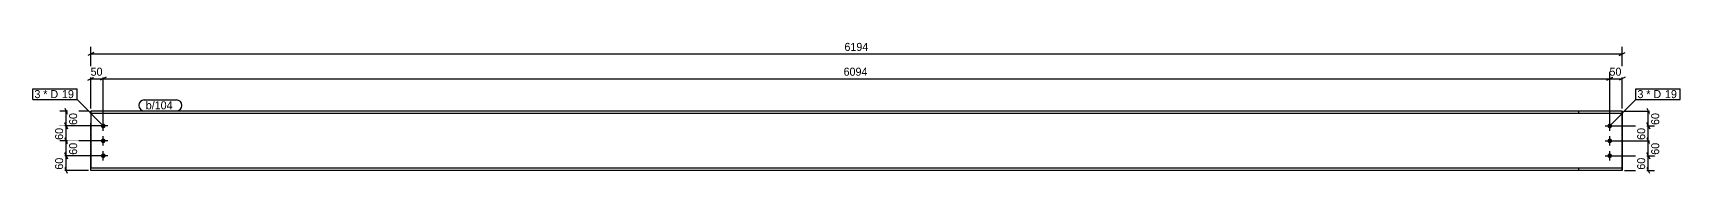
# Model space of a CAD drawing. Header units: millimetres. Extents: x 32 to 18085, y 32 to 565.
# Drawn here: x 11422 to 18085, y 32 to 565 of the extents above; entities that cross this region are included whole.
import ezdxf

# ---------------------------------------------------------------- set-up
doc = ezdxf.new("R2010")
doc.units = ezdxf.units.MM
doc.linetypes.add('DXK_LINE_DOT4', pattern=[0.9408, 0.4704, -0.4704])
doc.styles.add('Comic Sans MS', font='COMIC.TTF', dxfattribs={"height": 0.2})

msp = doc.modelspace()

# ---------------------------------------------------------------- hatches: boundary and pattern name
at = {"linetype": 'Continuous'}
for points in [[(11696.5, 224, -1), (11715.5, 224, -1)], [(17790.8, 224, -1), (17809.8, 224, -1)], [(11696.5, 164, -1), (11715.5, 164, -1)], [(17790.8, 164, -1), (17809.8, 164, -1)], [(11696.5, 104, -1), (11715.5, 104, -1)], [(17790.8, 104, -1), (17809.8, 104, -1)]]:
    msp.add_hatch(color=3, dxfattribs=at).paths.add_polyline_path(points)

# ---------------------------------------------------------------- linework, layer by layer
at = {"color": 8, "linetype": 'Continuous'}
for p, q in [((11656, 294), (11656, 542.4)), ((17850.3, 294), (17850.3, 542.4)), ((11668, 520), (11644, 508)), ((11656, 514), (17850.3, 514)), ((17838.3, 508), (17862.3, 520)), ((11644, 408), (11668, 420)), ((11656, 294), (11656, 442.4)), ((11656, 414), (11706, 414)), ((11718, 420), (11694, 408)), ((11718, 420), (11694, 408)), ((11706, 234), (11706, 442.4)), ((11706, 234), (11706, 442.4)), ((17788.3, 408), (17812.3, 420)), ((17800.3, 234), (17800.3, 442.4)), ((17800.3, 414), (17850.3, 414)), ((17862.3, 420), (17838.3, 408)), ((17850.3, 294), (17850.3, 442.4)), ((11646, 284), (11530.4, 284)), ((11550, 296), (11562, 272)), ((11556, 224), (11556, 284)), ((17860.3, 284), (17984.4, 284)), ((17950, 296), (17962, 272)), ((17956, 224), (17956, 284)), ((11696, 224), (11530.4, 224)), ((11562, 212), (11550, 236)), ((17810.3, 224), (17984.4, 224)), ((17962, 212), (17950, 236)), ((11696, 164), (11527.6, 164)), ((11562, 152), (11550, 176)), ((17810.3, 164), (17981.6, 164)), ((17962, 152), (17950, 176)), ((11696, 104), (11530.4, 104)), ((11562, 92), (11550, 116)), ((17810.3, 104), (17984.4, 104)), ((17962, 92), (17950, 116)), ((11646, 44), (11527.6, 44)), ((11562, 32), (11550, 56)), ((17860.3, 44), (17981.6, 44)), ((17962, 32), (17950, 56))]:
    msp.add_line(p, q, dxfattribs=at)
at = {"color": 7, "linetype": 'Continuous'}
for p, q in [((17850.3, 284), (11656, 284)), ((11656, 284), (11656, 274.2)), ((17850.3, 274.2), (11656, 274.2)), ((11656, 274.2), (11656, 53.8)), ((17850.3, 284), (17850.3, 274.2)), ((17850.3, 274.2), (17850.3, 53.8)), ((17850.3, 53.8), (11656, 53.8)), ((11656, 44), (11656, 53.8)), ((17850.3, 44), (11656, 44)), ((17850.3, 53.8), (17850.3, 44))]:
    msp.add_line(p, q, dxfattribs=at)
at = {"color": 7, "linetype": 'DXK_LINE_DOT4'}
for p, q in [((11656, 274.2), (11656, 284)), ((17675, 274.2), (17675, 284)), ((17850.3, 274.2), (17850.3, 284)), ((17850.3, 53.8), (17850.3, 274.2)), ((11656, 53.8), (11656, 236)), ((11656, 44), (11656, 53.8)), ((17675, 44), (17675, 53.8)), ((17850.3, 44), (17850.3, 53.8))]:
    msp.add_line(p, q, dxfattribs=at)
at = {"color": 3, "linetype": 'Continuous'}
for p, q in [((11725, 224), (11687, 224)), ((11706, 205), (11706, 243)), ((17781.3, 224), (17819.3, 224)), ((17800.3, 205), (17800.3, 243)), ((11725, 164), (11687, 164)), ((11706, 145), (11706, 183)), ((17781.3, 164), (17819.3, 164)), ((17800.3, 145), (17800.3, 183)), ((11725, 104), (11687, 104)), ((11706, 85), (11706, 123)), ((17781.3, 104), (17819.3, 104)), ((17800.3, 85), (17800.3, 123))]:
    msp.add_line(p, q, dxfattribs=at)

# ---------------------------------------------------------------- wipeouts: each hides what was drawn before it
at = {"color": 0}
for points in [[(11453.7, 336.1), (11453.7, 368.1), (11427.6, 368.1), (11427.6, 336.1)], [(17938.4, 336.1), (17938.4, 368.1), (17912.4, 368.1), (17912.4, 336.1)]]:
    msp.add_wipeout(points, dxfattribs=at)

# ---------------------------------------------------------------- next in the draw order: wipeouts: each hides what was drawn before it
for points in [[(14808.3, 520), (14808.3, 564.8), (14698, 564.8), (14698, 520)], [(17857.8, 420), (17857.8, 464.8), (17792.8, 464.8), (17792.8, 420)], [(11453.7, 336.1), (11453.7, 368.1), (11427.6, 368.1), (11427.6, 336.1)], [(17938.4, 336.1), (17938.4, 368.1), (17912.4, 368.1), (17912.4, 336.1)], [(11606.8, 286.5), (11562, 286.5), (11562, 221.5), (11606.8, 221.5)], [(11996.5, 291), (11996.5, 323), (11878, 323), (11878, 291)], [(18006.8, 286.5), (17962, 286.5), (17962, 221.5), (18006.8, 221.5)]]:
    msp.add_wipeout(points, dxfattribs=at)

# ---------------------------------------------------------------- next in the draw order: linework, layer by layer
at = {"color": 8, "linetype": 'Continuous'}
for p, q in [((11706, 414), (17800.3, 414)), ((17788.3, 408), (17812.3, 420)), ((17800.3, 234), (17800.3, 442.4)), ((11696, 224), (11527.6, 224)), ((11550, 236), (11562, 212)), ((11556, 164), (11556, 224)), ((17810.3, 224), (17981.6, 224)), ((17950, 236), (17962, 212)), ((17956, 164), (17956, 224))]:
    msp.add_line(p, q, dxfattribs=at)
at = {"color": 7, "linetype": 'Continuous'}
for p, q in [((11421.6, 330.1), (11421.6, 374.1)), ((17906.4, 330.1), (17906.4, 374.1))]:
    msp.add_line(p, q, dxfattribs=at)

# ---------------------------------------------------------------- next in the draw order: texts
at = {"color": 3, "style": 'Comic Sans MS'}
for s, p in [('6194', (14704.4, 526.4)), ('50', (17799.2, 426.4))]:
    msp.add_text(s, height=32.38, dxfattribs=at).set_placement(p)
for p in [(11600.4, 227.9), (18000.4, 227.9)]:
    msp.add_text('60', height=32.38, rotation=90.00021, dxfattribs=at).set_placement(p)

# ---------------------------------------------------------------- next in the draw order: wipeouts: each hides what was drawn before it
at = {"color": 0}
for points in [[(11529.5, 336.1), (11529.5, 368.1), (11463.3, 368.1), (11463.3, 336.1)], [(18014.2, 336.1), (18014.2, 368.1), (17948, 368.1), (17948, 336.1)], [(11996.5, 291), (11996.5, 323), (11878, 323), (11878, 291)]]:
    msp.add_wipeout(points, dxfattribs=at)

# ---------------------------------------------------------------- next in the draw order: linework, layer by layer
at = {"color": 7, "linetype": 'Continuous'}
for p, q in [((11872, 329), (12002.5, 329)), ((11872, 285), (12002.5, 285))]:
    msp.add_line(p, q, dxfattribs=at)
for centre, start, end in [((11872, 307), 90, 270), ((12002.5, 307), 270, 90)]:
    msp.add_arc(centre, 22, start, end, dxfattribs=at)

# ---------------------------------------------------------------- next in the draw order: texts
at = {"color": 3, "style": 'Comic Sans MS'}
msp.add_text('b/104', height=32.38, dxfattribs=at).set_placement((11878, 291))

# ---------------------------------------------------------------- next in the draw order: wipeouts: each hides what was drawn before it
at = {"color": 0}
for points in [[(11713.5, 420), (11713.5, 464.8), (11648.5, 464.8), (11648.5, 420)], [(14811.7, 420), (14811.7, 464.8), (14694.6, 464.8), (14694.6, 420)], [(11529.5, 336.1), (11529.5, 368.1), (11463.3, 368.1), (11463.3, 336.1)], [(18014.2, 336.1), (18014.2, 368.1), (17948, 368.1), (17948, 336.1)], [(11550, 226.5), (11505.2, 226.5), (11505.2, 161.5), (11550, 161.5)], [(17950, 226.5), (17905.2, 226.5), (17905.2, 161.5), (17950, 161.5)]]:
    msp.add_wipeout(points, dxfattribs=at)

# ---------------------------------------------------------------- next in the draw order: linework, layer by layer
at = {"color": 7, "linetype": 'Continuous'}
msp.add_line((17800.3, 224), (17906.4, 330.1), dxfattribs=at)
at = {"color": 8, "linetype": 'Continuous'}
for p, q in [((11696, 164), (11530.4, 164)), ((11550, 176), (11562, 152)), ((11556, 104), (11556, 164)), ((17810.3, 164), (17984.4, 164)), ((17950, 176), (17962, 152)), ((17956, 104), (17956, 164))]:
    msp.add_line(p, q, dxfattribs=at)

# ---------------------------------------------------------------- next in the draw order: texts
at = {"color": 3, "style": 'Comic Sans MS'}
for s, height, p in [('50', 32.38, (11654.9, 426.4)), ('6094', 32.38, (14701, 426.4)), ('3', 32.4, (11427.6, 336.1)), ('3', 32.4, (17912.4, 336.1))]:
    msp.add_text(s, height=height, dxfattribs=at).set_placement(p)
for p in [(11543.6, 167.9), (17943.6, 167.9)]:
    msp.add_text('60', height=32.38, rotation=90.00021, dxfattribs=at).set_placement(p)

# ---------------------------------------------------------------- next in the draw order: wipeouts: each hides what was drawn before it
at = {"color": 0}
for points in [[(11584.3, 336.1), (11584.3, 368.1), (11539.1, 368.1), (11539.1, 336.1)], [(18069.1, 336.1), (18069.1, 368.1), (18023.8, 368.1), (18023.8, 336.1)]]:
    msp.add_wipeout(points, dxfattribs=at)

# ---------------------------------------------------------------- next in the draw order: wipeouts: each hides what was drawn before it
for points in [[(11584.3, 336.1), (11584.3, 368.1), (11539.1, 368.1), (11539.1, 336.1)], [(18069.1, 336.1), (18069.1, 368.1), (18023.8, 368.1), (18023.8, 336.1)], [(11606.8, 166.5), (11562, 166.5), (11562, 101.5), (11606.8, 101.5)], [(18006.8, 166.5), (17962, 166.5), (17962, 101.5), (18006.8, 101.5)]]:
    msp.add_wipeout(points, dxfattribs=at)

# ---------------------------------------------------------------- next in the draw order: linework, layer by layer
at = {"color": 7, "linetype": 'Continuous'}
for p, q in [((11421.6, 374.1), (11599.9, 374.1)), ((11599.9, 330.1), (11599.9, 374.1)), ((17906.4, 374.1), (18084.7, 374.1)), ((18084.7, 330.1), (18084.7, 374.1)), ((11421.6, 330.1), (11599.9, 330.1)), ((11706, 224), (11599.9, 330.1)), ((17906.4, 330.1), (18084.7, 330.1))]:
    msp.add_line(p, q, dxfattribs=at)
at = {"color": 8, "linetype": 'Continuous'}
for p, q in [((11696, 104), (11527.6, 104)), ((11550, 116), (11562, 92)), ((11556, 44), (11556, 104)), ((17810.3, 104), (17981.6, 104)), ((17950, 116), (17962, 92)), ((17956, 44), (17956, 104))]:
    msp.add_line(p, q, dxfattribs=at)

# ---------------------------------------------------------------- next in the draw order: texts
at = {"color": 3, "style": 'Comic Sans MS'}
for s, p in [('* D', (11463.3, 336.1)), ('19', (11539.1, 336.1)), ('* D', (17948, 336.1)), ('19', (18023.8, 336.1))]:
    msp.add_text(s, height=32.38, dxfattribs=at).set_placement(p)
for p in [(11600.4, 107.9), (18000.4, 107.9)]:
    msp.add_text('60', height=32.38, rotation=90.00021, dxfattribs=at).set_placement(p)

# ---------------------------------------------------------------- next in the draw order: wipeouts: each hides what was drawn before it
at = {"color": 0}
for points in [[(11550, 106.5), (11505.2, 106.5), (11505.2, 41.5), (11550, 41.5)], [(17950, 106.5), (17905.2, 106.5), (17905.2, 41.5), (17950, 41.5)]]:
    msp.add_wipeout(points, dxfattribs=at)

# ---------------------------------------------------------------- next in the draw order: texts
at = {"color": 3, "style": 'Comic Sans MS'}
for p in [(11543.6, 47.9), (17943.6, 47.9)]:
    msp.add_text('60', height=32.38, rotation=90.00021, dxfattribs=at).set_placement(p)

doc.saveas('drawing.dxf')
